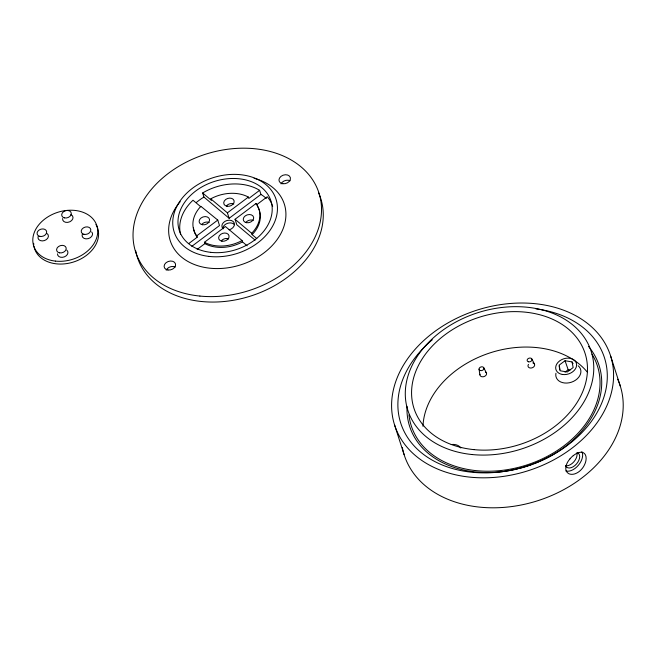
<?xml version="1.0" encoding="UTF-8"?>
<svg xmlns="http://www.w3.org/2000/svg" width="656" height="656" viewBox="0 0 656 656"><rect width="100%" height="100%" fill="white"/><g stroke="black" fill="none" stroke-linecap="round" stroke-linejoin="round"><path stroke-width="0.98" d="M569.9 458.946L569.162 459.864A12.858 8.044 -44.9 0 0 566.44 464.694L566.153 465.703A12.759 8.118 -41.4 0 0 568.736 473.648L569.457 473.952A12.858 8.044 -44.9 0 0 573.795 474.124L574.754 473.878A12.841 7.872 -48.2 0 0 578.567 471.967L579.478 471.279A12.841 7.7 -51.5 0 0 582.7 467.884L583.373 466.9A12.858 7.511 -54.8 0 0 585.685 461.709L585.923 460.684A12.759 7.241 -57.9 0 0 583.348 452.747L582.692 452.492M256.799 238.579L252.125 234.643L251.683 233.282L252.97 231.904A34.235 25.436 -17.8 0 0 256.922 204.787L256.029 203.516L235.045 219.276L236.8 224.729L255.135 240.162M252.125 234.643L253.405 233.265A34.235 25.436 -17.8 0 0 257.357 206.156M196.784 235.84L217.767 220.08L200.859 206.328A34.235 25.436 -17.8 0 0 196.595 235.594L197.218 237.201L188.731 243.573M260.94 194.414L229.149 218.292L227.402 212.839L248.378 197.079L248.821 198.44L259.62 190.322L260.94 194.414A48.142 35.777 -17.8 0 1 266.32 198.497M191.806 246.344L219.514 225.533L217.767 220.08M242.482 241.875L240.678 242.827A34.235 25.436 -17.8 0 1 206.419 244.417L204.877 243.63L204.442 242.261L225.41 226.517L242.039 240.514L242.482 241.875L247.156 245.82M197.153 249.428L204.877 243.63M565.046 360.726L559.133 365.162L560.24 370.796L567.251 371.993L573.155 367.557L572.057 361.923L565.046 360.726L568.178 369.754L570.048 370.074M565.021 372.124L568.178 369.754M573.262 455.666L574.172 454.977A12.841 7.7 -51.5 0 1 577.846 452.943L578.74 452.648A12.858 7.511 -54.8 0 1 582.676 452.451M211.544 199.998L211.101 198.637A34.235 25.436 -17.8 0 1 248.091 196.915L248.378 197.079M242.039 240.514L240.244 241.465A34.235 25.436 -17.8 0 1 205.984 243.056L204.442 242.261M210.765 198.825L227.402 212.839M235.045 219.276L251.683 233.282M259.62 190.322A48.142 35.777 -17.8 0 0 202.63 192.979L211.199 200.195M202.63 192.979L203.942 197.071L229.149 218.292M200.785 206.779L192.995 200.219A48.142 35.777 -17.8 0 0 180.572 234.258M197.218 237.201L197.03 236.964A34.235 25.436 -17.8 0 1 193.446 227.698M572.057 361.923L573.049 363.637M531.934 359.127L534.558 364.277M483.849 367.893L486.473 373.043M610.695 356.192A113.398 84.271 -17.8 0 1 470.336 477.183A113.398 84.271 -17.8 0 1 426.736 337.881A113.398 84.271 -17.8 0 1 610.695 356.192L620.322 386.179M394.486 424.645L404.112 454.633M256.029 203.516L256.463 204.877L267.271 196.759A48.142 35.777 -17.8 0 1 271.863 204.123M479.044 369.164L479.897 374.781M559.24 366.122L559.666 369.943M272.158 204.852A48.142 35.777 -17.8 0 1 272.675 206.32M246.016 222.253A5.346 3.977 -17.8 0 1 253.339 220.416M254.093 178.309A59.909 44.518 -17.8 0 1 277.898 238.489A59.909 44.518 -17.8 0 1 194.955 264.745A59.909 44.518 -17.8 0 1 180.195 201.704M223.237 228.829A6.421 4.772 -17.8 0 1 225.164 221.252A6.421 4.772 -17.8 0 1 234.118 222.778A6.421 4.772 -17.8 0 1 229.075 229.821M222.753 228.575A6.421 4.772 -17.8 0 1 227.575 223.311A6.421 4.772 -17.8 0 1 234.553 224.787M196.521 202.343A48.142 35.777 -17.8 0 1 203.942 197.071M226.5 205.82A5.346 3.977 -17.8 0 1 233.823 203.983M221.408 240.744A5.346 3.977 -17.8 0 1 228.731 238.907M201.884 224.303A5.346 3.977 -17.8 0 1 209.207 222.466M318.644 193.044A96.276 71.545 -17.8 0 1 250.403 296.135A96.276 71.545 -17.8 0 1 135.751 250.945M281.055 183.901A5.888 4.371 -17.8 0 1 290.149 180.785M166.198 270.182A5.888 4.371 -17.8 0 1 175.291 267.058M95.924 224.442A33.161 24.641 -17.8 0 1 75.038 261.498A33.161 24.641 -17.8 0 1 34.022 246.558M33.776 244.95A33.161 24.641 -17.8 0 1 33.677 243.319M91.692 231.912A5.346 3.977 -17.8 0 1 88.093 238.661A5.346 3.977 -17.8 0 1 82.303 234.274M66.814 250.157A5.346 3.977 -17.8 0 1 64.37 256.865A5.346 3.977 -17.8 0 1 57.482 253.839M70.922 214.627A5.346 3.977 -17.8 0 1 69.88 221.753A5.346 3.977 -17.8 0 1 62.599 218.555M46.994 233.495A5.346 3.977 -17.8 0 1 44.403 240.588A5.346 3.977 -17.8 0 1 38.171 236.324M485.333 371.854A3.419 2.542 -17.8 0 1 484.464 376.429A3.419 2.542 -17.8 0 1 479.93 374.232M532.82 362.875A3.419 2.542 -17.8 0 1 534.263 366.245A3.419 2.542 -17.8 0 1 529.622 367.877A3.419 2.542 -17.8 0 1 528.498 364.392M451.23 444.53A10.701 7.946 -17.8 0 1 460.832 447.999M592.007 354.166A97.777 72.66 -17.8 0 1 527.76 464.661A97.777 72.66 -17.8 0 1 408.95 414.887M569.9 458.938A12.841 7.872 -48.2 0 1 573.262 455.658M581.856 451.722A12.841 7.782 -49.9 0 1 578.502 465.12A12.841 7.782 -49.9 0 1 565.857 470.926M617.681 379.217A113.398 84.271 -17.8 0 1 537.387 500.831A113.398 84.271 -17.8 0 1 402.317 447.4M535.952 308.894A106.977 79.499 -17.8 0 1 594.762 416.421A106.977 79.499 -17.8 0 1 438.003 463.128A106.977 79.499 -17.8 0 1 432.296 339.783M588.489 346.409A99.491 73.931 -17.8 0 1 533.492 463.972M532.582 464.317A99.491 73.931 -17.8 0 1 518.601 468.646M517.658 468.884A99.491 73.931 -17.8 0 1 407.023 406.302M422.981 426.302A89.864 66.781 -17.8 0 1 489.384 353.092A89.864 66.781 -17.8 0 1 587.095 371.862M578.182 365.786A12.841 9.537 -17.8 0 1 571.466 382.194A12.841 9.537 -17.8 0 1 555.944 373.239M577.583 452.763A9.094 5.51 -49.9 0 1 576.476 463.997A9.094 5.51 -49.9 0 1 565.808 466.145M576.845 452.763A9.094 5.51 -49.9 0 1 573.877 461.808A9.094 5.51 -49.9 0 1 565.472 465.686M246.549 222.687A5.346 3.977 -17.8 0 0 253.651 217.349A5.346 3.977 -17.8 0 0 245.221 215.906A5.346 3.977 -17.8 0 0 246.549 222.687M209.059 256.422A53.489 39.745 -17.8 0 0 276.274 200.064A53.489 39.745 -17.8 0 0 189.945 190.273A53.489 39.745 -17.8 0 0 209.059 256.422M210.666 252.339A48.142 35.777 -17.8 0 0 271.158 201.613A48.142 35.777 -17.8 0 0 193.454 192.798A48.142 35.777 -17.8 0 0 210.666 252.339M227.025 206.255A5.346 3.977 -17.8 0 0 234.126 200.916A5.346 3.977 -17.8 0 0 225.697 199.473A5.346 3.977 -17.8 0 0 227.025 206.255M221.933 241.178A5.346 3.977 -17.8 0 0 229.042 235.84A5.346 3.977 -17.8 0 0 220.605 234.397A5.346 3.977 -17.8 0 0 221.933 241.178M202.409 224.737A5.346 3.977 -17.8 0 0 209.518 219.407A5.346 3.977 -17.8 0 0 201.089 217.964A5.346 3.977 -17.8 0 0 202.409 224.737M199.891 296.069A96.276 71.545 -17.8 0 0 319.07 193.34A96.276 71.545 -17.8 0 0 162.877 177.792A96.276 71.545 -17.8 0 0 199.891 296.069M282.834 183.737A5.888 4.371 -17.8 0 0 290.362 177.637A5.888 4.371 -17.8 0 0 280.932 176.407A5.888 4.371 -17.8 0 0 282.834 183.737M167.977 270.018A5.888 4.371 -17.8 0 0 175.505 263.917A5.888 4.371 -17.8 0 0 166.075 262.687A5.888 4.371 -17.8 0 0 167.977 270.018M55.317 261.096A33.161 24.641 -17.8 0 0 96.99 226.148A33.161 24.641 -17.8 0 0 43.468 220.08A33.161 24.641 -17.8 0 0 55.317 261.096M83.853 234.29A4.92 3.657 -17.8 0 0 90.823 229.78A4.92 3.657 -17.8 0 0 83.361 227.903A4.92 3.657 -17.8 0 0 83.853 234.29M64.337 217.858A4.92 3.657 -17.8 0 0 71.299 213.348A4.92 3.657 -17.8 0 0 63.837 211.47A4.92 3.657 -17.8 0 0 64.337 217.858M39.721 236.349A4.92 3.657 -17.8 0 0 46.683 231.839A4.92 3.657 -17.8 0 0 39.221 229.953A4.92 3.657 -17.8 0 0 39.721 236.349M59.63 252.863A4.92 3.657 -17.8 0 0 66.166 247.952A4.92 3.657 -17.8 0 0 58.409 246.623A4.92 3.657 -17.8 0 0 59.63 252.863M562.299 374.437A10.701 7.946 -17.8 0 0 576.501 363.76A10.701 7.946 -17.8 0 0 559.642 360.882A10.701 7.946 -17.8 0 0 562.299 374.437M528.474 361.8A2.501 1.861 -17.8 0 0 532.016 359.504A2.501 1.861 -17.8 0 0 528.228 358.553A2.501 1.861 -17.8 0 0 528.474 361.8M480.397 370.566A2.501 1.861 -17.8 0 0 483.939 368.27A2.501 1.861 -17.8 0 0 480.143 367.319A2.501 1.861 -17.8 0 0 480.397 370.566M472.14 454.542A96.276 71.545 -17.8 0 0 591.318 351.813A96.276 71.545 -17.8 0 0 435.125 336.274A96.276 71.545 -17.8 0 0 472.14 454.542M473.968 449.631A89.864 66.781 -17.8 0 0 585.193 353.756A89.864 66.781 -17.8 0 0 439.422 339.242A89.864 66.781 -17.8 0 0 473.968 449.631"/></g></svg>
